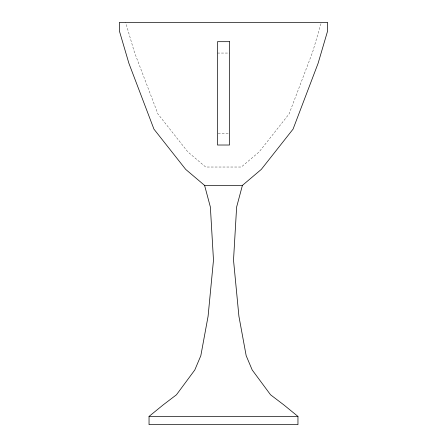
<?xml version="1.0" encoding="UTF-8"?>
<svg xmlns="http://www.w3.org/2000/svg" width="447" height="447" viewBox="0 0 447 447"><rect width="100%" height="100%" fill="white"/><g stroke="black" fill="none" stroke-linecap="round" stroke-linejoin="round"><path stroke-width="0.34" stroke-dasharray="2.23 1.68" d="M320.985 23.669L312.665 51.958L289.064 113.979L259.131 151.93L241.319 167.027L205.681 167.027L187.869 151.93L157.936 113.979L134.335 51.958L125.629 22.35M217.477 53.053L229.523 53.053M218.147 133.653L228.853 133.653"/><path stroke-width="0.67" d="M242.403 185.404L236.625 207.05L233.518 260.154L238.916 316.28L246.168 355.678L252.197 369.96L270.541 394.779L283.811 404.881L297.959 416.425L297.959 424.65L149.041 424.65L149.041 416.425L163.189 404.881L176.459 394.779L194.803 369.96L200.832 355.678L208.084 316.28L213.482 260.154L210.375 207.05L204.597 185.404L185.695 169.391L153.941 129.127L128.904 63.329L119.438 31.15L119.438 22.35L327.562 22.35L327.562 31.15L318.096 63.329L293.059 129.127L261.305 169.391L242.403 185.404L204.597 185.404M149.041 416.425L297.959 416.425M229.523 41.688L217.477 41.688L217.477 145.018L229.523 145.018L229.523 41.688"/></g></svg>
